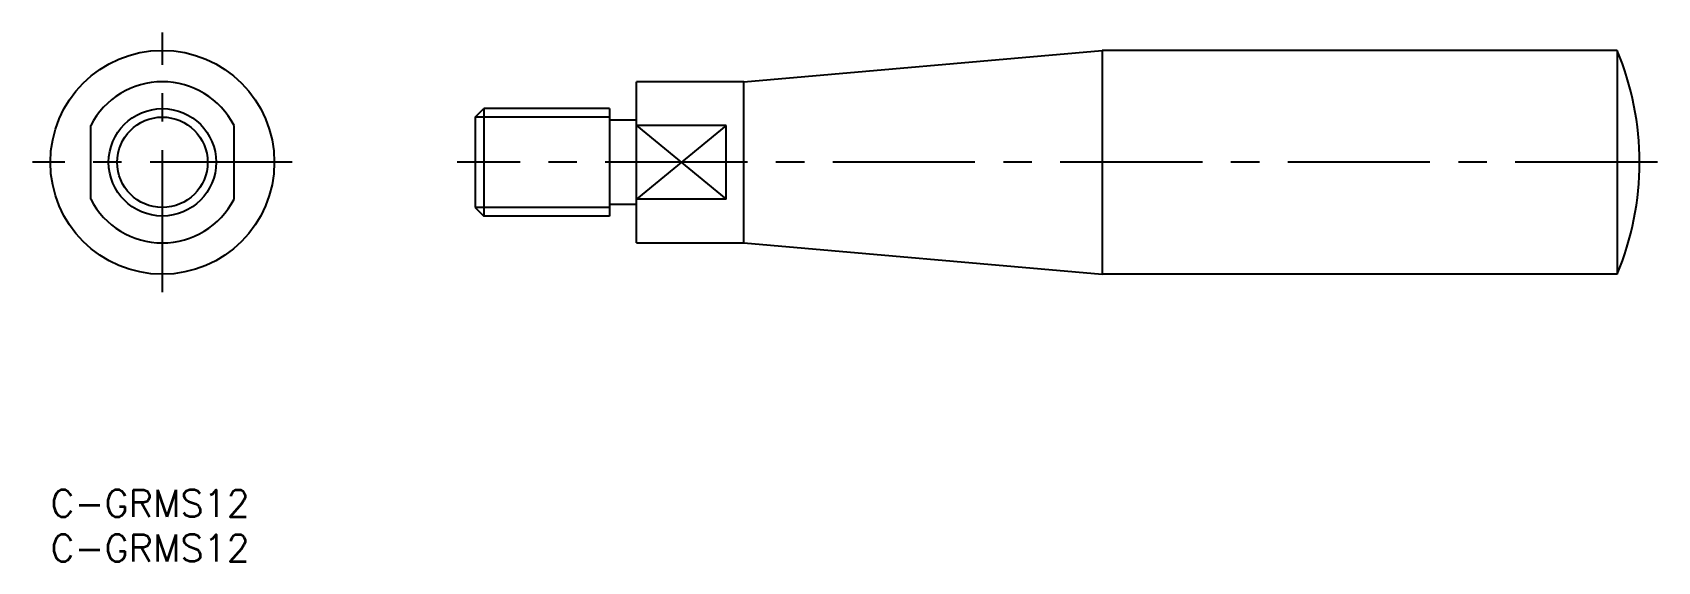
# Model space of a CAD drawing. Extents: x -2 to 179, y -8 to 51.
import ezdxf
from ezdxf.enums import TextEntityAlignment as Align

# ---------------------------------------------------------------- set-up
doc = ezdxf.new("R2010")
doc.units = 0
doc.header["$LTSCALE"] = 0.5
doc.linetypes.add('CENTER', pattern=[50.8, 31.75, -6.35, 6.35, -6.35])
doc.layers.get('0').update_dxf_attribs({"linetype": 'CONTINUOUS'})
doc.layers.add('CENTER', color=1, linetype='CENTER')
doc.styles.get("Standard").update_dxf_attribs({"font": 'txt.shx', "height": 3, "bigfont": 'bigfont.shx'})

msp = doc.modelspace()

# ---------------------------------------------------------------- linework, layer by layer
at = {"color": 7, "linetype": 'CONTINUOUS'}
for p, q in [((77.43, 45.58), (117.43, 49.08)), ((174.93, 49.08), (117.43, 49.08)), ((117.43, 49.08), (117.43, 24.08)), ((174.93, 49.08), (174.93, 24.08)), ((77.43, 45.58), (65.43, 45.58)), ((65.43, 27.58), (65.43, 45.58)), ((77.43, 27.58), (77.43, 45.58)), ((47.43, 41.63), (48.38, 42.58)), ((48.38, 42.58), (48.38, 30.58)), ((62.43, 42.58), (48.38, 42.58)), ((62.43, 42.58), (62.43, 30.58)), ((4.5, 32.46), (4.5, 40.7)), ((20.5, 32.46), (20.5, 40.7)), ((47.43, 41.63), (47.43, 31.53)), ((65.43, 41.28), (62.43, 41.28)), ((75.43, 40.7), (65.43, 40.7)), ((75.43, 32.46), (75.43, 40.7)), ((47.43, 31.53), (48.38, 30.58)), ((65.43, 31.88), (62.43, 31.88)), ((75.43, 32.46), (65.43, 32.46)), ((62.43, 30.58), (48.38, 30.58)), ((65.43, 27.58), (77.43, 27.58)), ((77.43, 27.58), (117.43, 24.08)), ((174.93, 24.08), (117.43, 24.08))]:
    msp.add_line(p, q, dxfattribs=at)
at = {"color": 3, "linetype": 'CONTINUOUS'}
for p, q in [((62.43, 41.63), (47.43, 41.63)), ((75.43, 40.7), (65.43, 32.46)), ((65.43, 40.69), (75.43, 32.48)), ((62.43, 31.53), (47.43, 31.53))]:
    msp.add_line(p, q, dxfattribs=at)
at = {"color": 7, "linetype": 'CONTINUOUS'}
for radius in [12.5, 6]:
    msp.add_circle((12.5, 36.58), radius, dxfattribs=at)
at = {"color": 3, "linetype": 'CONTINUOUS'}
msp.add_circle((12.5, 36.58), 5.05, dxfattribs=at)
at = {"color": 7, "linetype": 'CONTINUOUS'}
for centre, radius, start, end in [((144.93, 36.58), 32.5, 337.3801, 22.6199), ((12.5, 36.58), 9, 27.266, 152.734), ((12.5, 36.58), 9, 207.266, 332.734)]:
    msp.add_arc(centre, radius, start, end, dxfattribs=at)
at = {"layer": 'CENTER', "color": 1, "linetype": 'CENTER'}
for p, q in [((12.5, 22.08), (12.5, 51.08)), ((27, 36.58), (-2, 36.58)), ((179.43, 36.58), (45.43, 36.58))]:
    msp.add_line(p, q, dxfattribs=at)

# ---------------------------------------------------------------- texts
at = {"color": 7, "linetype": 'CONTINUOUS'}
for p in [(0, 0), (0, -5)]:
    msp.add_text('C-GRMS12', height=3, dxfattribs=at).set_placement(p, align=Align.TOP_LEFT)

doc.saveas('drawing.dxf')
